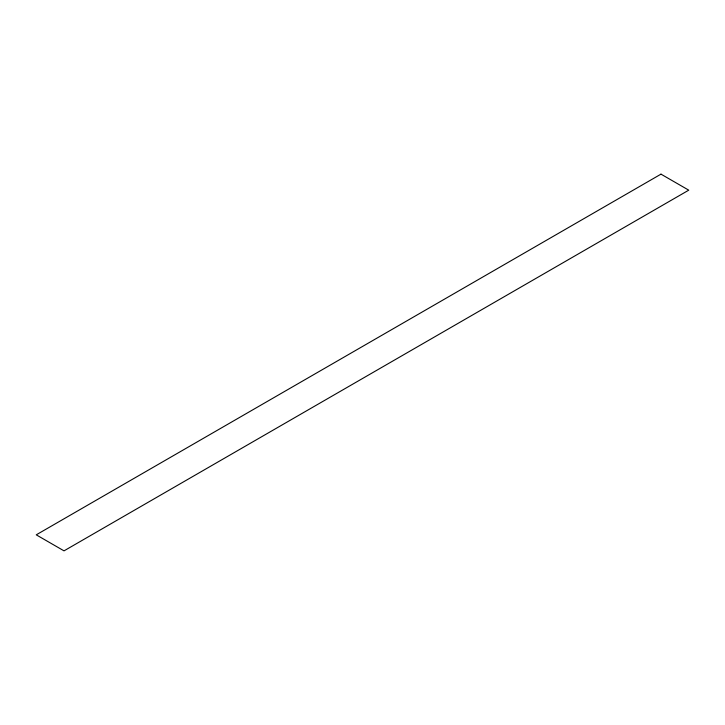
<?xml version="1.0" encoding="UTF-8"?>
<svg xmlns="http://www.w3.org/2000/svg" width="725" height="725" viewBox="0 0 725 725"><rect width="100%" height="100%" fill="white"/><g stroke="black" fill="none" stroke-linecap="round" stroke-linejoin="round"><path stroke-width="1.09" d="M660.982 174.145L36.25 534.832L64.017 550.855L688.75 190.167L660.982 174.145"/></g></svg>
